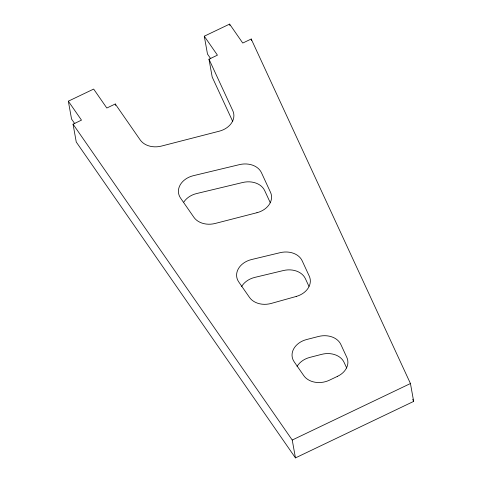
<?xml version="1.0" encoding="UTF-8"?>
<svg xmlns="http://www.w3.org/2000/svg" width="482" height="482" viewBox="0 0 482 482"><rect width="100%" height="100%" fill="white"/><g stroke="black" fill="none" stroke-linecap="round" stroke-linejoin="round"><path stroke-width="0.72" d="M68.336 101.184L93.665 89.074L106.817 108.028L115.264 103.992L140.202 139.925A19.147 14.84 -10.2 0 0 161.5 146.07L219.28 131.188A19.147 14.84 -10.2 0 0 232.824 110.764L208.989 59.196L217.43 55.159L204.278 36.204L229.613 24.1L242.759 43.055L251.206 39.018L410.447 383.533L413.664 401.404L295.454 457.9L76.258 142.033L73.047 124.169L81.488 120.132L68.336 101.184L71.553 119.048L74.837 123.784M295.454 457.9L292.237 440.036L410.447 383.533M210.785 58.81L207.495 54.074L204.278 36.204M73.047 124.169L292.237 440.036M412.719 399.349L413.664 401.404M232.758 121.536L212.201 77.06L208.989 59.196M270.324 202.808L264.678 190.589A19.147 14.84 -10.2 0 0 242.711 182.491L196.632 193.547A19.147 14.84 -10.2 0 0 183.859 202.006M308.932 286.326L305.371 278.632A19.147 14.84 -10.2 0 0 283.404 270.535L254.815 277.391A19.147 14.84 -10.2 0 0 241.615 286.561M346.685 368.007L344.064 362.344A19.147 14.84 -10.2 0 0 321.705 354.342L309.866 357.391A19.147 14.84 -10.2 0 0 297.045 366.483M251.206 39.018L251.465 40.446M229.613 24.1L229.866 25.528M115.264 103.992L115.517 105.419M337.647 376.267L329.423 380.196A19.147 14.84 -10.2 0 1 303.768 375.635L294.177 361.807A19.147 14.84 -10.2 0 1 306.654 339.521L318.488 336.478A19.147 14.84 -10.2 0 1 340.852 344.473L346.829 357.415A19.147 14.84 -10.2 0 1 337.647 376.267M296.213 296.454L271.27 303.425A19.147 14.84 -10.2 0 1 249.489 297.412L238.729 281.91A19.147 14.84 -10.2 0 1 251.604 259.527L280.193 252.664A19.147 14.84 -10.2 0 1 302.16 260.768L309.269 276.156A19.147 14.84 -10.2 0 1 296.213 296.454M256.96 212.707L215.201 223.455A19.147 14.84 -10.2 0 1 193.903 217.316L180.545 198.06A19.147 14.84 -10.2 0 1 193.415 175.677L239.494 164.621A19.147 14.84 -10.2 0 1 261.461 172.719L270.498 192.276A19.147 14.84 -10.2 0 1 256.96 212.707"/></g></svg>
